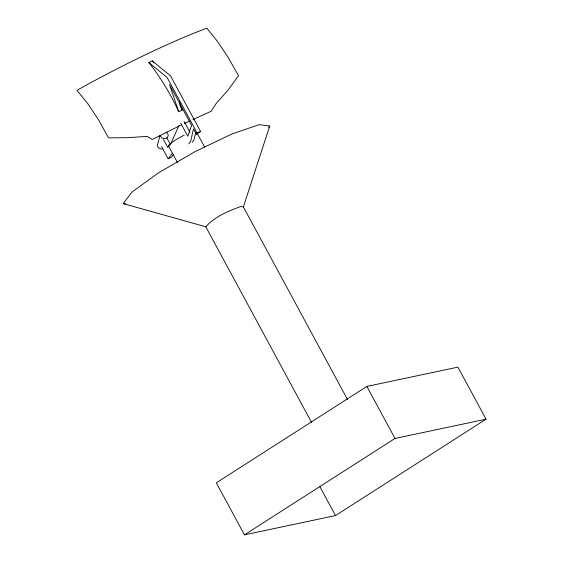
<?xml version="1.0" encoding="UTF-8"?>
<svg xmlns="http://www.w3.org/2000/svg" width="563" height="563" viewBox="0 0 563 563"><rect width="100%" height="100%" fill="white"/><g stroke="black" fill="none" stroke-linecap="round" stroke-linejoin="round"><path stroke-width="0.84" d="M195.755 132.291L194.038 139.828L192.145 142.284M160.047 135.317L157.654 144.086A3.99 3.561 15.3 0 0 162.144 149.019M347.54 399.554L243.371 206.895L269.726 126.013L259.163 124.648L231.794 134.05L194.953 151.686L158.513 172.841L132.235 191.849L123.163 203.602L205.791 226.79L311.635 422.546M178.893 125.577L171.131 143.129L167.767 147.492L163.467 139.547M161.588 146.654L168.154 158.794L172.405 153.284M173.693 154.403L171.567 157.161L168.154 158.794M188.725 143.924L190.618 141.468L193.482 128.906L196.297 134.107L199.71 132.467L200.555 131.383L170.54 75.878L152.263 60.881L148.85 62.514C160.694 77.652 170.772 94.26 178.745 111.748L182.166 110.109L179.372 101.889M196.297 134.107L197.134 133.016L200.555 131.383M268.664 127.4L269.726 126.013M205.791 226.79C214.756 216.671 228.149 211.118 240.661 206.544L243.371 206.895M366.858 386.422L216.326 482.815L244.462 534.85L335.513 515.567L486.052 419.175L457.916 367.139L366.858 386.422L394.994 438.457L486.052 419.175M244.462 534.85L394.994 438.457M181.18 125.028L152.242 139.476L147.147 136.387L128.132 137.675L108.525 137.886L98.609 119.954L87.934 103.866L76.948 90.312A187.901 27.777 -28.4 0 1 206.783 28.15L217.733 41.746L228.402 57.827L238.487 75.674L228.472 89.623L216.347 103.254L211.139 111.263L192.996 119.56M184.319 123.529L189.844 121.003M123.163 203.602L125.605 203.919M148.85 62.514L167.127 77.511L197.134 133.016M152.263 60.881L153.889 62.957M197.141 133.241L204.587 147.013M184.136 121.524L189.97 132.312M180.716 123.156L187.803 136.267L191.603 125.436L169.533 84.619L178.745 111.748M166.88 137.907L170.399 144.409M177.549 162.707L168.865 146.64A15.947 2.358 -28.4 0 1 184.333 135.12M319.791 486.495L335.513 515.567M179.745 104.831L182.166 110.109M166.141 132.059A3.99 3.561 15.3 0 1 166.542 138.118A3.99 3.561 15.3 0 1 160.335 135.57"/></g></svg>
